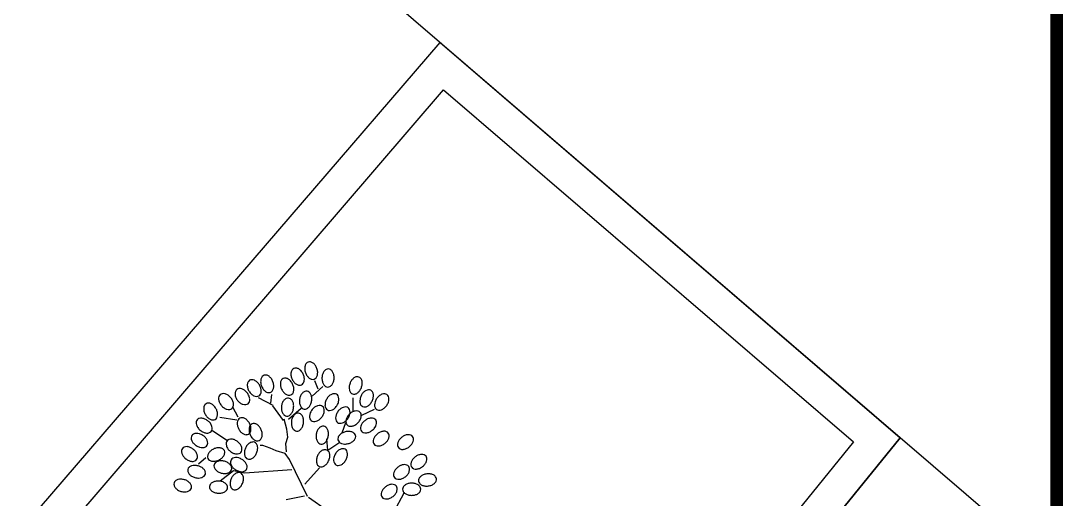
# Model space of a CAD drawing. Header units: millimetres. Extents: x 83956 to 461956, y 36707 to 125807.
# Drawn here: x 132171 to 138354, y 63424 to 66262 of the extents above; entities that cross this region are included whole.
import ezdxf

# ---------------------------------------------------------------- set-up
doc = ezdxf.new("R2010")
doc.units = ezdxf.units.MM
doc.header["$LTSCALE"] = 100
doc.header["$MEASUREMENT"] = 0
doc.linetypes.add('ACAD_ISO05W100', pattern=[33, 24, -3, 0, -3, 0, -3])
doc.layers.get('0').update_dxf_attribs({"linetype": 'CONTINUOUS'})
doc.layers.add('ARCH', color=9, linetype='CONTINUOUS')
doc.layers.add('FORM', color=8, linetype='CONTINUOUS')

# ---------------------------------------------------------------- blocks, each defined once
blk = doc.blocks.new('PMC-FORMV')
at = {"layer": 'FORM', "const_width": 50.1}
blk.add_lwpolyline([(36239.9, 975), (36239.9, 28725)], dxfattribs=at)

msp = doc.modelspace()

# ---------------------------------------------------------------- linework, layer by layer
msp.add_lwpolyline([(86271.6, 79794.6), (138316, 79794.6), (138316, 38169.6), (86271.6, 38169.6)], close=True)
at = {"layer": 'ARCH', "linetype": 'ACAD_ISO05W100', "ltscale": 180}
for p, q in [((137387.7, 63788.4), (128590.9, 71347.3)), ((130326.3, 55103.8), (137387.7, 63788.4))]:
    msp.add_line(p, q, dxfattribs=at)
at = {"layer": 'ARCH', "ltscale": 2}
for p, q in [((128875.3, 59405.3), (134657.5, 66134.4)), ((134657.5, 66134.4), (137387.7, 63788.4)), ((129075.3, 59331.2), (134678.8, 65852.4)), ((134678.8, 65852.4), (137109.7, 63763.6)), ((137109.7, 63763.6), (130126.2, 55174.6)), ((137387.7, 63788.4), (130326.3, 55103.8))]:
    msp.add_line(p, q, dxfattribs=at)
at = {"layer": 'ARCH'}
for p, q in [((133934.2, 64077.2), (133914.5, 64125.5)), ((133898.3, 64035.2), (133961.6, 64093.3)), ((133667.7, 63980.3), (133579.6, 64025.7)), ((133653.9, 63993.9), (133659.6, 64045)), ((134142.2, 63943), (134141.3, 64024.7)), ((133459.7, 63910.6), (133428.2, 63969.9)), ((133728.7, 63891.6), (133665.2, 63978.4)), ((133759.2, 63898.1), (133832.7, 63963.8)), ((134193.2, 63921.6), (134268.9, 63957.4)), ((133452.6, 63893.6), (133350.8, 63909.3)), ((133747.7, 63838.9), (133731.9, 63897.8)), ((134077.4, 63817.2), (134098.4, 63879.5)), ((133392.9, 63771.4), (133306.9, 63830)), ((133754, 63792.5), (133747.7, 63838.9)), ((133743.5, 63753.3), (133754, 63792.5)), ((133747.4, 63705.3), (133743.5, 63753.3)), ((133991.2, 63715), (133985.7, 63781.4)), ((133991.2, 63715), (134062.2, 63762.8)), ((138316, 62990.7), (137387.7, 63788.4)), ((133606.1, 63743), (133590.2, 63743.2)), ((133648.8, 63727.3), (133606.1, 63743)), ((133684.7, 63710.3), (133648.8, 63727.3)), ((133739.1, 63695.1), (133684.7, 63710.3)), ((133765.3, 63659.3), (133739.1, 63695.1)), ((133268.3, 63668.5), (133224.1, 63632.3)), ((133871.5, 63439.1), (133765.3, 63659.3)), ((133433.1, 63593), (133353.3, 63530.7)), ((133498.8, 63578.4), (133433.1, 63593)), ((133778.3, 63598.5), (133498.8, 63578.4)), ((133855.9, 63513.9), (133943.1, 63609.1)), ((133853.8, 63441.7), (133743.9, 63420.3)), ((134382.6, 63346.2), (134443.6, 63461.2)), ((133877.8, 63435.7), (133990.1, 63357.2))]:
    msp.add_line(p, q, dxfattribs=at)
for centre, major_axis, start_param, end_param in [((133813.9, 64168.5), (-24.3, 33.2), 0.361536, 0.788296), ((133800.1, 64177.5), (-14.6, 19.9), -0.191748, 0.361551), ((133800.1, 64177.5), (-14.6, 19.9), -0.74533, -0.192031), ((133798.3, 64161.2), (-24.3, 33.2), -1.171767, -0.745007), ((133789.8, 64147.1), (-34, 46.4), -1.491695, -1.171908), ((133772.8, 64132.5), (-47.2, 64.5), 4.52057, 4.79152), ((133918.5, 64198.2), (-37.7, 51.5), 0.676717, 0.996504), ((133914.5, 64198), (-35.3, 48.3), 0.996819, 1.327132), ((133896.5, 64204.1), (-24.3, 33.2), 0.24997, 0.676729), ((133883.8, 64214.5), (-14.6, 19.9), -0.303257, 0.250042), ((133883.8, 64214.5), (-14.6, 19.9), -0.856771, -0.303472), ((133880.2, 64198.6), (-24.3, 33.2), -1.283545, -0.856785), ((133870.2, 64185.5), (-34, 46.4), 4.679974, 4.999761), ((133851.7, 64172.8), (-47.2, 64.5), 4.409209, 4.680159), ((133851.7, 64172.8), (-47.2, 64.5), 4.137887, 4.408837), ((134020.7, 64144.4), (-37.7, 51.5), 0.314922, 0.634709), ((134002.2, 64157.7), (-24.3, 33.2), -0.111973, 0.314787), ((133994.1, 64171.9), (-14.6, 19.9), -0.665449, -0.11215), ((133994.1, 64171.9), (-14.6, 19.9), -1.218574, -0.665275), ((133985, 64158.3), (-24.3, 33.2), 4.637799, 5.064558), ((133971, 64149.6), (-34, 46.4), 4.318309, 4.638096), ((133555, 64100.8), (-24.3, 33.2), 0.467168, 0.893928), ((133540.4, 64108.2), (-14.6, 19.9), -0.08613, 0.467169), ((133540.4, 64108.2), (-14.6, 19.9), -0.639261, -0.085962), ((133540.3, 64091.8), (-24.3, 33.2), -1.066052, -0.639292), ((133533.4, 64076.9), (-34, 46.4), -1.386007, -1.06622), ((133518, 64060.6), (-47.2, 64.5), 4.626322, 4.897272), ((133657, 64120.1), (-37.7, 51.5), 0.699357, 1.019144), ((133634.9, 64125.5), (-24.3, 33.2), 0.272518, 0.699278), ((133622.1, 64135.6), (-14.6, 19.9), -0.280767, 0.272532), ((133622.1, 64135.6), (-14.6, 19.9), -0.834122, -0.280823), ((133618.8, 64119.6), (-24.3, 33.2), -1.260429, -0.83367), ((133609.1, 64106.3), (-34, 46.4), 4.702532, 5.022319), ((133590.9, 64093.2), (-47.2, 64.5), 4.431669, 4.702619), ((133590.9, 64093.2), (-47.2, 64.5), 4.160798, 4.431749), ((133751.7, 64109.1), (-24.3, 33.2), 0.361727, 0.788486), ((133737.9, 64118), (-14.6, 19.9), -0.191803, 0.361496), ((133737.9, 64118), (-14.6, 19.9), -0.74497, -0.191671), ((133736.1, 64101.7), (-24.3, 33.2), -1.171791, -0.745031), ((133727.6, 64087.6), (-34, 46.4), -1.491665, -1.171878), ((133710.6, 64073), (-47.2, 64.5), 4.52056, 4.791511), ((133836.4, 64165.1), (-37.7, 51.5), 0.788542, 1.108329), ((133832.4, 64164.4), (-35.4, 48.3), 1.107936, 1.438249), ((133852.2, 64169.8), (-47.2, 64.5), 1.378931, 1.649881), ((133835.2, 64155.2), (-34, 46.4), 1.649948, 1.969735), ((133772.8, 64132.5), (-47.2, 64.6), 4.249943, 4.520893), ((133811.2, 64133.8), (-24.3, 33.2), 3.502992, 3.929752), ((133794.9, 64136.2), (-34, 46.4), 3.929934, 4.249721), ((133934.8, 64201.1), (-47.2, 64.5), 1.267515, 1.538465), ((133916.2, 64188.5), (-34, 46.4), 1.53836, 1.858147), ((133906.3, 64175.4), (-24.3, 33.2), 1.858442, 2.285202), ((133902.6, 64159.4), (-14.6, 19.9), 2.28495, 2.838249), ((133902.6, 64159.4), (-14.6, 19.9), 2.838303, 3.391602), ((133890, 64169.9), (-24.3, 33.2), 3.391595, 3.818355), ((133874.1, 64174.1), (-34, 46.4), 3.818365, 4.138152), ((134016.9, 64145.6), (-35.3, 48.3), 0.63468, 0.964993), ((134036.9, 64141.3), (-47.2, 64.5), 0.905544, 1.176494), ((134015.1, 64136.1), (-34, 46.4), 1.176478, 1.496265), ((133970.6, 64137.6), (-34, 46.5), 3.456694, 3.776481), ((133949.2, 64144.3), (-47.2, 64.5), 3.776291, 4.047242), ((133949.2, 64144.3), (-47.2, 64.5), 4.047321, 4.318272), ((134180.4, 64093.4), (-35.4, 48.3), 0.299321, 0.629634), ((134183.6, 64091.1), (-37.7, 51.5), -0.020357, 0.29943), ((134170.5, 64109.7), (-24.3, 33.2), -0.447077, -0.020317), ((134167.5, 64125.8), (-14.6, 19.9), -1.000399, -0.4471), ((134167.5, 64125.8), (-14.6, 19.9), -1.553793, -1.000494), ((134154.5, 64115.9), (-24.3, 33.2), 4.302727, 4.729486), ((134138.4, 64112.3), (-34, 46.4), 3.982642, 4.302429), ((133482.4, 64049.7), (-24.3, 33.2), 0.586975, 1.013735), ((133467.1, 64055.3), (-14.6, 19.9), 0.033284, 0.586583), ((133467.1, 64055.3), (-14.6, 19.9), -0.519852, 0.033447), ((133468.9, 64039), (-24.3, 33.2), -0.946667, -0.519908), ((133463.8, 64023.4), (-34, 46.4), -1.266385, -0.946597), ((133450.5, 64005.4), (-47.2, 64.5), -1.537593, -1.266643), ((133577.7, 64099.8), (-37.7, 51.5), 0.894455, 1.214242), ((133573.9, 64098.7), (-35.4, 48.3), 1.213801, 1.544114), ((133593, 64106.1), (-47.2, 64.5), 1.484743, 1.755693), ((133518, 64060.6), (-47.2, 64.5), 4.355374, 4.626324), ((133556, 64065.9), (-24.3, 33.2), 3.608895, 4.035655), ((133653.1, 64119.8), (-35.4, 48.3), 1.018902, 1.349215), ((133539.6, 64066.7), (-34, 46.4), 4.035617, 4.355404), ((133673.3, 64123.4), (-47.2, 64.5), 1.290021, 1.560972), ((133655, 64110.3), (-34, 46.4), 1.561002, 1.880789), ((133645.4, 64097), (-24.3, 33.2), 1.880816, 2.307576), ((133642.1, 64081), (-14.6, 19.9), 2.307662, 2.860961), ((133642.1, 64081), (-14.6, 19.9), 2.860827, 3.414126), ((133629.2, 64091.1), (-24.3, 33.2), 3.414219, 3.840978), ((133613.2, 64095), (-34, 46.4), 3.840687, 4.160474), ((133774.2, 64105.6), (-37.7, 51.5), 0.788257, 1.108044), ((133770.2, 64105), (-35.4, 48.3), 1.10795, 1.438263), ((133790, 64110.3), (-47.2, 64.5), 1.378985, 1.649935), ((133773, 64095.7), (-34, 46.4), 1.649889, 1.969676), ((133710.6, 64073), (-47.2, 64.5), 4.24948, 4.52043), ((133749, 64074.3), (-24.3, 33.2), 3.502925, 3.929685), ((133732.7, 64076.8), (-34, 46.4), 3.929942, 4.249729), ((133826.8, 64141.1), (-24.3, 33.2), 1.969818, 2.396577), ((133824.9, 64124.8), (-14.6, 19.9), 2.396389, 2.949688), ((133824.9, 64124.8), (-14.6, 19.9), 2.94975, 3.503049), ((133870.9, 64025.2), (-24.3, 33.2), -0.237137, 0.189623), ((133864.6, 64040.4), (-14.6, 19.9), -0.790289, -0.23699), ((133864.6, 64040.4), (-14.6, 19.9), -1.343861, -0.790562), ((133853.9, 64028), (-24.3, 33.2), 4.51269, 4.93945), ((134001.2, 64127.4), (-24.3, 33.2), 1.496247, 1.923007), ((133992.1, 64113.7), (-14.6, 19.9), 1.923063, 2.476362), ((133992.1, 64113.7), (-14.6, 19.9), 2.476363, 3.029662), ((133984, 64128), (-24.3, 33.2), 3.029651, 3.456411), ((134175.6, 64085), (-34, 46.4), 0.841504, 1.161291), ((134197.9, 64082.8), (-47.2, 64.5), 0.570134, 0.841084), ((134159.6, 64081.4), (-24.3, 33.2), 1.16099, 1.58775), ((134146.5, 64071.5), (-14.6, 19.9), 1.587909, 2.141208), ((134134.1, 64101.1), (-34, 46.4), 3.121154, 3.440941), ((134116.1, 64114.5), (-47.2, 64.5), 3.44107, 3.712021), ((134116.1, 64114.5), (-47.2, 64.5), 3.712024, 3.982974), ((134247.8, 64011.6), (-37.7, 51.5), -0.112974, 0.206813), ((134236.5, 64031.4), (-24.3, 33.2), -0.539523, -0.112763), ((134235, 64047.7), (-14.6, 19.9), -1.0932, -0.539901), ((134235, 64047.7), (-14.6, 19.9), 4.63695, 5.190249), ((134221.1, 64039), (-24.3, 33.2), 4.210145, 4.636905), ((133281.9, 63969.1), (-14.6, 19.9), -0.658995, -0.105696), ((133281.4, 63952.7), (-24.3, 33.2), -1.085945, -0.659185), ((133384.9, 64020.2), (-24.3, 33.2), 0.616695, 1.043454), ((133401.3, 64021.9), (-34, 46.4), 1.043036, 1.362824), ((133369.3, 64025.4), (-14.6, 19.9), 0.063477, 0.616776), ((133421.7, 64031.1), (-47.2, 64.5), 1.363186, 1.634136), ((133369.3, 64025.4), (-14.6, 19.9), -0.489861, 0.063438), ((133371.7, 64009.1), (-24.3, 33.2), -0.916437, -0.489677), ((133367, 63993.3), (-34, 46.4), -1.236402, -0.916614), ((133354.3, 63974.9), (-47.2, 64.5), -1.507395, -1.236444), ((133372.1, 63985.1), (-35.4, 48.3), 4.504809, 4.835122), ((133368.5, 63983.5), (-37.7, 51.5), 4.184788, 4.504575), ((133505.1, 64051.4), (-37.7, 51.5), 1.013487, 1.333275), ((133501.5, 64049.8), (-35.4, 48.3), 1.333224, 1.663537), ((133519.5, 64059.5), (-47.2, 64.5), 1.604203, 1.875154), ((133506.2, 64041.5), (-34, 46.5), 1.87544, 2.195227), ((133450.5, 64005.4), (-47.2, 64.5), 4.474884, 4.745834), ((133503, 64009.5), (-14.6, 19.9), 3.175037, 3.728336), ((133471.2, 64014), (-34, 46.4), 4.155081, 4.474868), ((133487.6, 64015.2), (-24.3, 33.2), 3.72798, 4.15474), ((133577.7, 64089.8), (-34, 46.4), 1.755686, 2.075473), ((133570.7, 64074.9), (-24.3, 33.2), 2.075368, 2.502128), ((133570.6, 64058.5), (-14.6, 19.9), 2.502188, 3.055487), ((133570.6, 64058.5), (-14.6, 19.9), 3.055638, 3.608937), ((133776.7, 63971.3), (-35.3, 48.3), 0.557026, 0.887338), ((133780.4, 63969.9), (-37.7, 51.5), 0.236836, 0.556623), ((133763, 63984.5), (-24.3, 33.2), -0.189724, 0.237036), ((133764.6, 64081.6), (-24.3, 33.2), 1.969474, 2.396233), ((133756, 63999.4), (-14.6, 19.9), -0.742953, -0.189654), ((133756, 63999.4), (-14.6, 19.9), -1.296557, -0.743258), ((133762.7, 64065.3), (-14.6, 19.9), 2.396373, 2.949672), ((133745.9, 63986.5), (-24.3, 33.2), 4.560046, 4.986806), ((133762.7, 64065.3), (-14.6, 19.9), 2.949805, 3.503104), ((133731.3, 63978.9), (-34, 46.4), 4.240365, 4.560152), ((133903.4, 64004.7), (-47.2, 64.5), 0.780144, 1.051094), ((133881.1, 64002.2), (-34, 46.4), 1.051263, 1.37105), ((133884, 64011.4), (-35.4, 48.3), 0.509109, 0.839421), ((133887.6, 64009.7), (-37.7, 51.5), 0.189687, 0.509474), ((133816.7, 64018.6), (-47.2, 64.5), 3.650787, 3.921738), ((133839, 64021.1), (-34, 46.4), 4.192999, 4.512786), ((133816.7, 64018.6), (-47.2, 64.5), 3.922202, 4.193152), ((134032.4, 63983.6), (-34, 46.4), 0.681907, 1.001694), ((134054.1, 63977.9), (-47.2, 64.5), 0.411047, 0.681998), ((134038.4, 63991.1), (-35.4, 48.3), 0.140231, 0.470544), ((134041.2, 63988.3), (-37.7, 51.5), -0.179566, 0.140221), ((134031.3, 64008.8), (-24.3, 33.2), -0.606465, -0.179705), ((134030.8, 64025.1), (-14.6, 19.9), -1.159732, -0.606433), ((134030.8, 64025.1), (-14.6, 19.9), 4.570205, 5.123504), ((133978.3, 64022.1), (-47.2, 64.5), 3.552892, 3.823843), ((134016.4, 64017.4), (-24.3, 33.2), 4.143524, 4.570284), ((134000, 64016.4), (-34, 46.4), 3.823701, 4.143488), ((134146.5, 64071.5), (-14.6, 19.9), 2.141183, 2.694482), ((134143.5, 64087.6), (-24.3, 33.2), 2.694308, 3.121068), ((134239.3, 64006.3), (-34, 46.4), 0.748601, 1.068388), ((134223, 64004.2), (-24.3, 33.2), 1.068715, 1.495475), ((134261.3, 64002.1), (-47.2, 64.5), 0.477591, 0.748541), ((134244.8, 64014.3), (-35.3, 48.3), 0.207018, 0.537331), ((134182.7, 64041.2), (-47.2, 64.5), 3.34847, 3.61942), ((134182.7, 64041.2), (-47.2, 64.5), 3.619227, 3.890178), ((134204.8, 64036.9), (-34, 46.4), 3.890604, 4.210391), ((134326.2, 63982.7), (-34, 46.4), 0.593263, 0.91305), ((134347.3, 63975.1), (-47.2, 64.5), 0.322636, 0.593587), ((134332.9, 63989.6), (-35.4, 48.3), 0.051587, 0.381899), ((134335.4, 63986.6), (-37.7, 51.5), -0.268041, 0.051746), ((134327.3, 64007.8), (-24.3, 33.2), -0.694759, -0.267999), ((134328.3, 64024.2), (-14.6, 19.9), -1.248167, -0.694868), ((134275.7, 64025.8), (-47.2, 64.5), 3.464232, 3.735182), ((134328.3, 64024.2), (-14.6, 19.9), 4.481676, 5.034975), ((134296.8, 64018.2), (-34, 46.5), 3.735524, 4.055311), ((134313.2, 64017.8), (-24.3, 33.2), 4.055129, 4.481889), ((133312.7, 63960.3), (-34, 46.4), 0.874532, 1.194319), ((133296.3, 63961.4), (-24.3, 33.2), 0.447623, 0.874382), ((133334.4, 63965.9), (-47.2, 64.5), 1.194063, 1.465014), ((133281.9, 63969.1), (-14.6, 19.9), -0.105835, 0.447464), ((133274.2, 63937.9), (-34, 46.4), -1.40572, -1.085933), ((133258.5, 63921.9), (-47.2, 64.5), 4.606712, 4.877662), ((133277.8, 63929), (-35.3, 48.3), 4.335827, 4.66614), ((133273.9, 63928), (-37.7, 51.5), 4.015828, 4.335615), ((133421.7, 64031.1), (-47.2, 64.5), 1.634372, 1.905323), ((133408.9, 64012.7), (-34, 46.4), 1.905138, 2.224925), ((133404.3, 63996.9), (-24.3, 33.2), 2.225227, 2.651987), ((133406.6, 63980.6), (-14.6, 19.9), 2.651737, 3.205036), ((133406.6, 63980.6), (-14.6, 19.9), 3.204756, 3.758055), ((133391.1, 63985.8), (-24.3, 33.2), 3.758362, 4.185122), ((133501.1, 64025.8), (-24.3, 33.2), 2.194669, 2.621429), ((133503, 64009.5), (-14.6, 19.9), 2.621606, 3.174905), ((133796.4, 63965.6), (-47.2, 64.5), 0.82784, 1.098791), ((133774.2, 63962), (-34, 46.4), 1.098647, 1.418434), ((133759.7, 63954.4), (-24.3, 33.2), 1.418496, 1.845256), ((133730, 63967), (-34, 46.5), 3.378869, 3.698656), ((133709.2, 63975.3), (-47.2, 64.5), 3.698464, 3.969414), ((133709.2, 63975.3), (-47.2, 64.5), 3.969381, 4.240331), ((133821.9, 63895.4), (-24.3, 33.2), -0.180305, 0.246455), ((133814.7, 63910.1), (-14.6, 19.9), -0.733609, -0.18031), ((133814.7, 63910.1), (-14.6, 19.9), -1.287075, -0.733776), ((133866.2, 63995.3), (-24.3, 33.2), 1.371056, 1.797816), ((133855.4, 63982.9), (-14.6, 19.9), 1.797934, 2.351233), ((133855.4, 63982.9), (-14.6, 19.9), 2.351302, 2.904601), ((133849.1, 63998), (-24.3, 33.2), 2.904398, 3.331157), ((133837.1, 64009.2), (-34, 46.4), 3.331191, 3.650978), ((133940.9, 63914.1), (-34, 46.4), 0.538153, 0.857941), ((133961.5, 63905.3), (-47.2, 64.5), 0.267148, 0.538098), ((133947.9, 63920.7), (-35.4, 48.3), -0.004001, 0.326312), ((133950.3, 63917.5), (-37.7, 51.5), -0.323497, -0.00371), ((133943.4, 63939.2), (-24.3, 33.2), -0.750159, -0.3234), ((133945.3, 63955.4), (-14.6, 19.9), -1.303731, -0.750432), ((133945.3, 63955.4), (-14.6, 19.9), 4.426274, 4.979573), ((133913.5, 63951.2), (-34, 46.4), 3.679915, 3.999702), ((133929.9, 63949.9), (-24.3, 33.2), 3.999452, 4.426212), ((134016, 63982.6), (-24.3, 33.2), 1.001889, 1.428648), ((134001.5, 63974.9), (-14.6, 19.9), 1.42861, 1.981909), ((134001.5, 63974.9), (-14.6, 19.9), 1.982106, 2.535405), ((134001.1, 63991.2), (-24.3, 33.2), 2.53547, 2.96223), ((133993.9, 64006), (-34, 46.4), 2.962007, 3.281794), ((133978.3, 64022.1), (-47.2, 64.5), 3.28175, 3.5527), ((134116.4, 63897.1), (-47.2, 64.5), 0.322639, 0.593589), ((134102, 63911.6), (-35.4, 48.3), 0.051769, 0.382082), ((134104.5, 63908.6), (-37.7, 51.5), -0.26801, 0.051777), ((134096.4, 63929.8), (-24.3, 33.2), -0.694842, -0.268083), ((134097.4, 63946.2), (-14.6, 19.9), -1.248167, -0.694868), ((134097.4, 63946.2), (-14.6, 19.9), 4.481724, 5.035023), ((134163.7, 63887.8), (-35.4, 48.3), -0.119104, 0.211209), ((134065.9, 63940.2), (-34, 46.5), 3.735524, 4.055311), ((134082.3, 63939.8), (-24.3, 33.2), 4.054999, 4.481759), ((134165.7, 63884.3), (-37.7, 51.5), -0.438623, -0.118835), ((134161.3, 63906.7), (-24.3, 33.2), -0.865806, -0.439046), ((134165.1, 63922.6), (-14.6, 19.9), -1.419092, -0.865793), ((134165.1, 63922.6), (-14.6, 19.9), 4.310955, 4.864254), ((134209.1, 63995.6), (-14.6, 19.9), 1.495327, 2.048626), ((134209.1, 63995.6), (-14.6, 19.9), 2.04879, 2.602089), ((134207.6, 64011.9), (-24.3, 33.2), 2.601947, 3.028707), ((134199.4, 64026.2), (-34, 46.4), 3.028679, 3.348466), ((134309.7, 63983.1), (-24.3, 33.2), 0.913269, 1.340028), ((134294.6, 63976.7), (-14.6, 19.9), 1.340203, 1.893502), ((134294.6, 63976.7), (-14.6, 19.9), 1.893194, 2.446493), ((134295.7, 63993.1), (-24.3, 33.2), 2.446649, 2.873409), ((134289.8, 64008.4), (-34, 46.4), 2.873514, 3.193301), ((134275.7, 64025.8), (-47.2, 64.5), 3.193344, 3.464294), ((133251.8, 63876.6), (-24.3, 33.2), 0.806694, 1.233454), ((133235.6, 63878.8), (-14.6, 19.9), 0.253741, 0.80704), ((133235.6, 63878.8), (-14.6, 19.9), -0.299542, 0.253757), ((133240.9, 63863.3), (-24.3, 33.2), -0.726486, -0.299726), ((133239.4, 63846.9), (-34, 46.4), -1.046018, -0.72623), ((133230.3, 63826.4), (-47.2, 64.5), -1.316883, -1.045932), ((133334.4, 63965.9), (-47.2, 64.5), 1.465117, 1.736067), ((133318.8, 63949.9), (-34, 46.4), 1.736101, 2.055888), ((133245.9, 63839.8), (-35.3, 48.3), 4.695244, 5.025557), ((133311.5, 63935.1), (-24.3, 33.2), 2.056, 2.482759), ((133242.6, 63837.5), (-37.7, 51.5), 4.37536, 4.695147), ((133311.1, 63918.7), (-14.6, 19.9), 2.482764, 3.036063), ((133311.1, 63918.7), (-14.6, 19.9), 3.035896, 3.589195), ((133296.6, 63926.5), (-24.3, 33.2), 3.589097, 4.015857), ((133518.2, 63872.3), (-37.7, 51.5), 0.84707, 1.166857), ((133495.5, 63874.4), (-24.3, 33.2), 0.419933, 0.846693), ((133481.3, 63882.5), (-14.6, 19.9), -0.133085, 0.420214), ((133481.3, 63882.5), (-14.6, 19.9), -0.686337, -0.133038), ((133480.4, 63866.1), (-24.3, 33.2), -1.112796, -0.686037), ((133472.8, 63851.6), (-34, 46.4), -1.432914, -1.113127), ((133456.7, 63836), (-47.2, 64.5), 4.579329, 4.850279), ((133456.7, 63836), (-47.2, 64.5), 4.308343, 4.579293), ((133552.3, 63848.2), (-14.6, 19.9), -0.23958, 0.313719), ((133552.3, 63848.2), (-14.6, 19.9), -0.793042, -0.239743), ((133549.7, 63832), (-24.3, 33.2), -1.219566, -0.792806), ((133749.5, 63941.5), (-14.6, 19.9), 1.845063, 2.398362), ((133749.5, 63941.5), (-14.6, 19.9), 2.398514, 2.951813), ((133742.5, 63956.3), (-24.3, 33.2), 2.951847, 3.378607), ((133855.4, 63876.7), (-47.2, 64.5), 0.83691, 1.10786), ((133835.7, 63882.3), (-35.4, 48.3), 0.566197, 0.89651), ((133839.4, 63880.9), (-37.7, 51.5), 0.24653, 0.566317), ((133804.7, 63897.2), (-24.3, 33.2), 4.569471, 4.996231), ((133790.2, 63889.4), (-34, 46.4), 4.249707, 4.569494), ((133768.1, 63885.7), (-47.2, 64.5), 3.707882, 3.978832), ((133768.1, 63885.7), (-47.2, 64.5), 3.97876, 4.24971), ((133924.5, 63915.4), (-24.3, 33.2), 0.858072, 1.284832), ((133909.1, 63909.9), (-14.6, 19.9), 1.284636, 1.837935), ((133909.1, 63909.9), (-14.6, 19.9), 1.838037, 2.391336), ((133911, 63926.2), (-24.3, 33.2), 2.391163, 2.817923), ((133906, 63941.8), (-34, 46.4), 2.818054, 3.137841), ((133892.8, 63960), (-47.2, 64.5), 3.137752, 3.408703), ((133892.8, 63960), (-47.2, 64.5), 3.408806, 3.679757), ((134078.9, 63905.1), (-24.3, 33.2), 0.913143, 1.339902), ((134095.3, 63904.7), (-34, 46.4), 0.59357, 0.913358), ((134063.8, 63898.7), (-14.6, 19.9), 1.340237, 1.893536), ((134063.8, 63898.7), (-14.6, 19.9), 1.893276, 2.446575), ((134064.8, 63915), (-24.3, 33.2), 2.446745, 2.873505), ((134059, 63930.4), (-34, 46.4), 2.873605, 3.193392), ((134044.8, 63947.8), (-47.2, 64.5), 3.193203, 3.464154), ((134139.9, 63885.3), (-24.3, 33.2), 0.742619, 1.169379), ((134156, 63882.1), (-34, 46.4), 0.422685, 0.742472), ((134123.9, 63881.5), (-14.6, 19.9), 1.169362, 1.722661), ((134175.5, 63871), (-47.2, 64.5), 0.151808, 0.422758), ((134044.8, 63947.8), (-47.2, 64.5), 3.464232, 3.735182), ((134113.6, 63933.2), (-47.2, 64.5), 3.022514, 3.293464), ((134113.6, 63933.2), (-47.2, 64.5), 3.293432, 3.564383), ((134133, 63922.1), (-34, 46.4), 3.564434, 3.884221), ((134242.4, 63840.1), (-34, 46.4), 0.304385, 0.624172), ((134149.2, 63918.9), (-24.3, 33.2), 3.883984, 4.310744), ((134260.4, 63826.8), (-47.2, 64.5), 0.03343, 0.30438), ((134250.8, 63844.9), (-35.4, 48.3), -0.237519, 0.092793), ((134252.3, 63841.2), (-37.7, 51.5), -0.557391, -0.237604), ((134250.6, 63863.9), (-24.3, 33.2), -0.984056, -0.557296), ((134256.3, 63879.3), (-14.6, 19.9), -1.537631, -0.984332), ((134256.3, 63879.3), (-14.6, 19.9), 4.192596, 4.745895), ((134240, 63877.4), (-24.3, 33.2), 3.765493, 4.192253), ((133205.9, 63787.8), (-14.6, 19.9), -0.180014, 0.373285), ((133213, 63773.1), (-24.3, 33.2), -0.606529, -0.179769), ((133213.4, 63756.6), (-34, 46.5), -0.926041, -0.606254), ((133267.6, 63881.4), (-34, 46.4), 1.233753, 1.55354), ((133285.9, 63894.3), (-47.2, 64.5), 1.553586, 1.824536), ((133206.9, 63735.2), (-47.2, 64.5), -1.197813, -0.926863), ((133285.9, 63894.3), (-47.2, 64.5), 1.824524, 2.095475), ((133276.9, 63873.8), (-34, 46.4), 2.095704, 2.415491), ((133275.3, 63857.4), (-24.3, 33.2), 2.415235, 2.841995), ((133280.6, 63841.9), (-14.6, 19.9), 2.842039, 3.395338), ((133280.6, 63841.9), (-14.6, 19.9), 3.395126, 3.948425), ((133264.4, 63844.1), (-24.3, 33.2), 3.94872, 4.37548), ((133514.3, 63871.4), (-35.4, 48.3), 1.166768, 1.497081), ((133533.7, 63877.9), (-47.2, 64.5), 1.437715, 1.708666), ((133517.6, 63862.3), (-34, 46.4), 1.708685, 2.028472), ((133510, 63847.7), (-24.3, 33.2), 2.02852, 2.455279), ((133509.1, 63831.4), (-14.6, 19.9), 2.455088, 3.008387), ((133509.1, 63831.4), (-14.6, 19.9), 3.008498, 3.561797), ((133587.9, 63834.1), (-37.7, 51.5), 0.74023, 1.060018), ((133584, 63833.6), (-35.4, 48.3), 1.060271, 1.390583), ((133565.6, 63838.6), (-24.3, 33.2), 0.313513, 0.740273), ((133494.9, 63839.5), (-24.3, 33.2), 3.561981, 3.988741), ((133478.5, 63841), (-34, 46.4), 3.988345, 4.308132), ((133540.6, 63818.3), (-34, 46.4), -1.539297, -1.21951), ((133522.9, 63804.5), (-47.2, 64.5), 4.47276, 4.74371), ((133522.9, 63804.5), (-47.2, 64.5), 4.202062, 4.473013), ((133545.2, 63807.2), (-34, 46.4), 3.881879, 4.201667), ((133833.3, 63873), (-34, 46.4), 1.107899, 1.427686), ((133818.8, 63865.2), (-24.3, 33.2), 1.427957, 1.854717), ((133808.8, 63852.2), (-14.6, 19.9), 1.854547, 2.407846), ((133808.8, 63852.2), (-14.6, 19.9), 2.407983, 2.961282), ((133801.6, 63867), (-24.3, 33.2), 2.961259, 3.388018), ((133789, 63877.5), (-34, 46.4), 3.387793, 3.70758), ((134002.2, 63797.4), (-47.2, 64.5), 0.783322, 1.054273), ((133982.8, 63804), (-35.4, 48.3), 0.512189, 0.842502), ((133986.4, 63802.4), (-37.7, 51.5), 0.192493, 0.51228), ((133969.7, 63817.8), (-24.3, 33.2), -0.234277, 0.192482), ((133963.4, 63832.9), (-14.6, 19.9), -0.78749, -0.234191), ((133963.4, 63832.9), (-14.6, 19.9), -1.340948, -0.787649), ((133952.7, 63820.5), (-24.3, 33.2), 4.515553, 4.942312), ((133937.8, 63813.6), (-34, 46.4), 4.195523, 4.51531), ((133915.5, 63811), (-47.2, 64.5), 3.924518, 4.195468), ((134103.6, 63765.5), (-34, 46.4), -0.115604, 0.204183), ((134114.6, 63746), (-47.2, 64.5), -0.386518, -0.115568), ((134113.2, 63766.5), (-35.3, 48.3), -0.657338, -0.327025), ((134123.9, 63881.5), (-14.6, 19.9), 1.722675, 2.275974), ((134113.1, 63762.5), (-37.7, 51.5), -0.977105, -0.657318), ((134127.7, 63897.5), (-24.3, 33.2), 2.275664, 2.702424), ((134120.8, 63783.9), (-24.3, 33.2), -1.404115, -0.977356), ((134124.5, 63913.6), (-34, 46.4), 2.70255, 3.022337), ((134132.2, 63795.6), (-14.6, 19.9), 4.325844, 4.879143), ((134226.7, 63845.2), (-24.3, 33.2), 0.623984, 1.050744), ((134210.5, 63843.3), (-14.6, 19.9), 1.050724, 1.604023), ((134210.5, 63843.3), (-14.6, 19.9), 1.604241, 2.15754), ((134216.1, 63858.7), (-24.3, 33.2), 2.157296, 2.584056), ((134214.9, 63875.1), (-34, 46.4), 2.584394, 2.904181), ((134206.3, 63895.8), (-47.2, 64.5), 2.903938, 3.174889), ((134206.3, 63895.8), (-47.2, 64.5), 3.17501, 3.445961), ((134224.3, 63882.5), (-34, 46.5), 3.446236, 3.766023), ((134335.2, 63748.6), (-47.2, 64.5), 0.03343, 0.30438), ((134325.5, 63766.7), (-35.4, 48.3), -0.237519, 0.092793), ((134327.1, 63763.1), (-37.7, 51.5), -0.557383, -0.237596), ((134325.4, 63785.7), (-24.3, 33.2), -0.984056, -0.557296), ((134331, 63801.1), (-14.6, 19.9), -1.537333, -0.984034), ((134331, 63801.1), (-14.6, 19.9), 4.192345, 4.745644), ((133222.3, 63787.6), (-24.3, 33.2), 0.926729, 1.353489), ((133205.9, 63787.8), (-14.6, 19.9), 0.373114, 0.926413), ((133237.3, 63794.2), (-34, 46.4), 1.353341, 1.673128), ((133254, 63809.2), (-47.2, 64.5), 1.673183, 1.944134), ((133220.8, 63750.3), (-35.4, 48.3), -1.468483, -1.13817), ((133217.8, 63747.7), (-37.7, 51.5), 4.494937, 4.814724), ((133255, 63756.6), (-14.6, 19.9), 3.514682, 4.067981), ((133238.6, 63756.8), (-24.3, 33.2), 4.067923, 4.494683), ((133429.2, 63752.6), (-24.3, 33.2), 0.793472, 1.220231), ((133413, 63755), (-14.6, 19.9), 0.240296, 0.793595), ((133413, 63755), (-14.6, 19.9), -0.312947, 0.240352), ((133418.1, 63739.4), (-24.3, 33.2), -0.739572, -0.312812), ((133416.3, 63723.1), (-34, 46.4), -1.059829, -0.740042), ((133407, 63702.7), (-47.2, 64.5), -1.330255, -1.059304), ((133407, 63702.7), (-47.2, 64.5), 4.6818, 4.952751), ((133425.5, 63715.3), (-34, 46.4), 4.361897, 4.681684), ((133562.5, 63703.3), (-37.7, 51.5), -0.062668, 0.257119), ((133550.2, 63722.4), (-24.3, 33.2), -0.489291, -0.062531), ((133604, 63838), (-47.2, 64.5), 1.331193, 1.602143), ((133586.3, 63824.2), (-34, 46.4), 1.602295, 1.922082), ((133547.9, 63738.7), (-14.6, 19.9), -1.042504, -0.489205), ((133577.2, 63810.5), (-24.3, 33.2), 1.922027, 2.348786), ((133547.9, 63738.7), (-14.6, 19.9), 4.687273, 5.240572), ((133534.4, 63729.3), (-24.3, 33.2), 4.260406, 4.687166), ((133574.6, 63794.4), (-14.6, 19.9), 2.348499, 2.901798), ((133574.6, 63794.4), (-14.6, 19.9), 2.901961, 3.45526), ((133561.3, 63804), (-24.3, 33.2), 3.454983, 3.881743), ((133979.9, 63794.8), (-34, 46.4), 1.054191, 1.373978), ((133965, 63787.9), (-24.3, 33.2), 1.37396, 1.80072), ((133954.3, 63775.4), (-14.6, 19.9), 1.800868, 2.354167), ((133954.3, 63775.4), (-14.6, 19.9), 2.354077, 2.907376), ((133948, 63790.5), (-24.3, 33.2), 2.90732, 3.33408), ((133935.9, 63801.7), (-34, 46.4), 3.334137, 3.653924), ((133915.5, 63811), (-47.2, 64.5), 3.653553, 3.924503), ((134075.7, 63781.5), (-14.6, 19.9), 0.630685, 1.183984), ((134075.7, 63781.5), (-14.6, 19.9), 1.184261, 1.73756), ((134091.4, 63776.5), (-24.3, 33.2), 0.203987, 0.630747), ((134087.2, 63793.2), (-24.3, 33.2), 1.737485, 2.164244), ((134092.7, 63808.7), (-34, 46.4), 2.164226, 2.484013), ((134093.3, 63831.1), (-47.2, 64.5), 2.484168, 2.755119), ((134093.3, 63831.1), (-47.2, 64.5), 2.755221, 3.026172), ((134104.4, 63811.6), (-34, 46.4), 3.025989, 3.345776), ((134116.6, 63800.6), (-24.3, 33.2), 3.346107, 3.772867), ((134132.2, 63795.6), (-14.6, 19.9), 3.772592, 4.325891), ((134301.5, 63767), (-24.3, 33.2), 0.623973, 1.050733), ((134285.2, 63765.2), (-14.6, 19.9), 1.050724, 1.604023), ((134317.2, 63761.9), (-34, 46.4), 0.304374, 0.624161), ((134285.2, 63765.2), (-14.6, 19.9), 1.604241, 2.15754), ((134281.1, 63817.7), (-47.2, 64.5), 2.904096, 3.175046), ((134281.1, 63817.7), (-47.2, 64.5), 3.174896, 3.445846), ((134299.1, 63804.4), (-34, 46.4), 3.445785, 3.765573), ((134314.7, 63799.3), (-24.3, 33.2), 3.765577, 4.192337), ((134445.8, 63746.7), (-24.3, 33.2), 0.624244, 1.051003), ((134461.4, 63741.6), (-34, 46.4), 0.304212, 0.623999), ((134479.5, 63728.3), (-47.2, 64.5), 0.033399, 0.304349), ((134469.8, 63746.4), (-35.4, 48.3), -0.237633, 0.09268), ((134471.3, 63742.7), (-37.7, 51.5), -0.557294, -0.237507), ((134469.6, 63765.4), (-24.3, 33.2), -0.984056, -0.557296), ((134425.3, 63797.4), (-47.2, 64.5), 3.175005, 3.445956), ((134475.3, 63780.8), (-14.6, 19.9), -1.537648, -0.984349), ((134443.4, 63784.1), (-34, 46.4), 3.446067, 3.765854), ((134475.3, 63780.8), (-14.6, 19.9), 4.19265, 4.745949), ((134459, 63779), (-24.3, 33.2), 3.766089, 4.192849), ((133164.4, 63708.1), (-24.3, 33.2), 0.822173, 1.248933), ((133148.1, 63710), (-14.6, 19.9), 0.268895, 0.822194), ((133180.1, 63713.1), (-34, 46.4), 1.248979, 1.568766), ((133148.1, 63710), (-14.6, 19.9), -0.284392, 0.268907), ((133153.7, 63694.6), (-24.3, 33.2), -0.711064, -0.284305), ((133152.4, 63678.2), (-34, 46.4), -1.030818, -0.711031), ((133143.7, 63657.5), (-47.2, 64.5), -1.301992, -1.031042), ((133159, 63671.1), (-35.4, 48.3), 4.710251, 5.040564), ((133155.8, 63668.8), (-37.7, 51.5), 4.390618, 4.710405), ((133254, 63809.2), (-47.2, 64.5), 1.943961, 2.214912), ((133177.5, 63675.7), (-24.3, 33.2), 3.963905, 4.390665), ((133247.5, 63787.8), (-34, 46.4), 2.214998, 2.534785), ((133247.9, 63771.4), (-24.3, 33.2), 2.534942, 2.961701), ((133255, 63756.6), (-14.6, 19.9), 2.961577, 3.514876), ((133319.4, 63674.6), (-24.3, 33.2), 0.398769, 0.825528), ((133333.5, 63666.1), (-34, 46.4), 0.079235, 0.399022), ((133348.1, 63649.1), (-47.2, 64.5), -0.191709, 0.079242), ((133342.7, 63668.9), (-35.4, 48.3), -0.462807, -0.132494), ((133343.4, 63665), (-37.7, 51.5), -0.782702, -0.462915), ((133346.8, 63687.5), (-24.3, 33.2), -1.209176, -0.782416), ((133355.8, 63701.2), (-14.6, 19.9), 4.520677, 5.073976), ((133339.5, 63703.1), (-24.3, 33.2), 3.540613, 3.967373), ((133355.8, 63701.2), (-14.6, 19.9), 3.967397, 4.520696), ((133451.1, 63758.9), (-37.7, 51.5), 1.220282, 1.540069), ((133447.8, 63756.7), (-35.4, 48.3), 1.540257, 1.87057), ((133463.5, 63769.8), (-47.2, 64.5), 1.811078, 2.082028), ((133454.2, 63749.4), (-34, 46.4), 2.081882, 2.401669), ((133452.4, 63733.1), (-24.3, 33.2), 2.401693, 2.828453), ((133457.5, 63717.5), (-14.6, 19.9), 2.828646, 3.381945), ((133457.5, 63717.5), (-14.6, 19.9), 3.382079, 3.935379), ((133441.3, 63719.9), (-24.3, 33.2), 3.935114, 4.361874), ((133554.3, 63697.6), (-34, 46.4), 0.79922, 1.119007), ((133576.5, 63694.5), (-47.2, 64.5), 0.527793, 0.798743), ((133538.1, 63694.6), (-24.3, 33.2), 1.118885, 1.545645), ((133559.4, 63705.8), (-35.4, 48.3), 0.257151, 0.587464), ((133496.1, 63729.5), (-47.2, 64.5), 3.398972, 3.669923), ((133496.1, 63729.5), (-47.2, 64.5), 3.669973, 3.940924), ((133518.3, 63726.4), (-34, 46.4), 3.940503, 4.26029), ((133986.8, 63659.8), (-35.4, 48.3), 0.23316, 0.563473), ((133989.9, 63657.2), (-37.7, 51.5), -0.08648, 0.233307), ((133978.1, 63676.7), (-24.3, 33.2), -0.513369, -0.086609), ((133976.1, 63693), (-14.6, 19.9), -1.066741, -0.513442), ((133976.1, 63693), (-14.6, 19.9), 4.66328, 5.216579), ((133962.4, 63684), (-24.3, 33.2), 4.236526, 4.663286), ((133946.2, 63681.4), (-34, 46.4), 3.916643, 4.23643), ((134105, 63651.4), (-47.2, 64.5), 0.411417, 0.682368), ((134089.4, 63664.6), (-35.3, 48.3), 0.140274, 0.470587), ((134092.1, 63661.8), (-37.7, 51.5), -0.179573, 0.140214), ((134082.2, 63682.2), (-24.3, 33.2), -0.6064, -0.179641), ((134081.8, 63698.6), (-14.6, 19.9), -1.159567, -0.606268), ((134081.8, 63698.6), (-14.6, 19.9), 4.570257, 5.123556), ((134067.3, 63690.9), (-24.3, 33.2), 4.143532, 4.570292), ((134050.9, 63689.9), (-34, 46.4), 3.823701, 4.143488), ((134290.9, 63780.6), (-24.3, 33.2), 2.157296, 2.584056), ((134289.7, 63797), (-34, 46.4), 2.584394, 2.904181), ((134429.5, 63744.9), (-14.6, 19.9), 1.051003, 1.604302), ((134429.5, 63744.9), (-14.6, 19.9), 1.604116, 2.157415), ((134435.1, 63760.3), (-24.3, 33.2), 2.157762, 2.584521), ((134433.9, 63776.7), (-34, 46.4), 2.584145, 2.903932), ((134425.3, 63797.4), (-47.2, 64.5), 2.904022, 3.174972), ((134549.4, 63629.6), (-35.4, 48.3), -0.237577, 0.092736), ((134550.9, 63625.9), (-37.7, 51.5), -0.557374, -0.237587), ((134549.2, 63648.6), (-24.3, 33.2), -0.984307, -0.557547), ((134554.9, 63664), (-14.6, 19.9), -1.53727, -0.983971), ((133198.2, 63726.3), (-47.2, 64.5), 1.568833, 1.839784), ((133198.2, 63726.3), (-47.2, 64.5), 1.839398, 2.110348), ((133189.5, 63705.6), (-34, 46.4), 2.110801, 2.430588), ((133201.5, 63566.8), (-34, 46.4), -0.63054, -0.310753), ((133188.2, 63689.2), (-24.3, 33.2), 2.43057, 2.857329), ((133201.6, 63544.4), (-47.2, 64.5), -0.901232, -0.630281), ((133193.7, 63673.8), (-14.6, 19.9), 2.857201, 3.4105), ((133193.7, 63673.8), (-14.6, 19.9), 3.410635, 3.963934), ((133303.1, 63676.4), (-14.6, 19.9), 0.825807, 1.379106), ((133303.1, 63676.4), (-14.6, 19.9), 1.37909, 1.932389), ((133312, 63690.1), (-24.3, 33.2), 1.932417, 2.359176), ((133314.5, 63706.4), (-34, 46.4), 2.359056, 2.678843), ((133341.1, 63621.4), (-14.6, 19.9), 0.674366, 1.227665), ((133341.1, 63621.4), (-14.6, 19.9), 0.121202, 0.674501), ((133310.8, 63728.5), (-47.2, 64.5), 2.678721, 2.949671), ((133352.3, 63609.4), (-24.3, 33.2), -0.305361, 0.121399), ((133357.6, 63593.9), (-34, 46.4), -0.625603, -0.305816), ((133310.8, 63728.5), (-47.2, 64.5), 2.949929, 3.22088), ((133357.7, 63571.4), (-47.2, 64.5), -0.896178, -0.625227), ((133325.4, 63711.5), (-34, 46.4), 3.220823, 3.54061), ((133357.7, 63571.4), (-47.2, 64.5), -1.167113, -0.896162), ((133369.2, 63590.7), (-34, 46.4), -1.487011, -1.167223), ((133381.6, 63601.5), (-24.3, 33.2), 4.369676, 4.796436), ((133455.5, 63644.3), (-24.3, 33.2), 0.932316, 1.359076), ((133439.1, 63644.4), (-14.6, 19.9), 0.378632, 0.931931), ((133476.2, 63653.5), (-37.7, 51.5), 1.359004, 1.678791), ((133439.1, 63644.4), (-14.6, 19.9), -0.174441, 0.378858), ((133446.3, 63629.7), (-24.3, 33.2), -0.601076, -0.174316), ((133446.8, 63613.2), (-34, 46.4), -0.921218, -0.60143), ((133440.4, 63591.8), (-47.2, 64.5), -1.192042, -0.921091), ((133440.4, 63591.8), (-47.2, 64.5), -1.462726, -1.191775), ((133457, 63606.9), (-34, 46.4), 4.500526, 4.820313), ((133524.7, 63685.3), (-14.6, 19.9), 1.545686, 2.098985), ((133472, 63613.6), (-24.3, 33.2), 4.073878, 4.500638), ((133524.7, 63685.3), (-14.6, 19.9), 2.098787, 2.652086), ((133522.3, 63701.5), (-24.3, 33.2), 2.652206, 3.078966), ((133513.5, 63715.4), (-34, 46.4), 3.078968, 3.398755), ((133981.5, 63651.7), (-34, 46.4), 0.77505, 1.094837), ((133965.3, 63649.2), (-24.3, 33.2), 1.094934, 1.521693), ((134003.7, 63648.1), (-47.2, 64.5), 0.504302, 0.775253), ((133951.6, 63640.2), (-14.6, 19.9), 1.521687, 2.074986), ((133941.1, 63670.5), (-34, 46.4), 3.055069, 3.374856), ((133924.1, 63685.1), (-47.2, 64.5), 3.374816, 3.645767), ((133924.1, 63685.1), (-47.2, 64.5), 3.645896, 3.916847), ((134083.3, 63657.1), (-34, 46.4), 0.68203, 1.001817), ((134066.9, 63656), (-24.3, 33.2), 1.002035, 1.428795), ((134052.5, 63648.3), (-14.6, 19.9), 1.428647, 1.981946), ((134052.5, 63648.3), (-14.6, 19.9), 1.982086, 2.535385), ((134052.1, 63664.7), (-24.3, 33.2), 2.535183, 2.961943), ((134044.9, 63679.5), (-34, 46.4), 2.962059, 3.281846), ((134029.2, 63695.6), (-47.2, 64.5), 3.281861, 3.552812), ((134029.2, 63695.6), (-47.2, 64.5), 3.552633, 3.823584), ((134446.8, 63568.8), (-35.4, 48.3), -0.237589, 0.092724), ((134448.4, 63565.1), (-37.7, 51.5), -0.557212, -0.237425), ((134446.7, 63587.8), (-24.3, 33.2), -0.984056, -0.557296), ((134452.3, 63603.2), (-14.6, 19.9), -1.537458, -0.984159), ((134525.3, 63629.9), (-24.3, 33.2), 0.624013, 1.050772), ((134509.1, 63628.1), (-14.6, 19.9), 1.050841, 1.60414), ((134541, 63624.8), (-34, 46.4), 0.304216, 0.624004), ((134559, 63611.5), (-47.2, 64.5), 0.033392, 0.304342), ((134504.9, 63680.6), (-47.2, 64.5), 3.175001, 3.445952), ((134522.9, 63667.3), (-34, 46.4), 3.446067, 3.765854), ((134554.9, 63664), (-14.6, 19.9), 4.192433, 4.745732), ((134538.6, 63662.2), (-24.3, 33.2), 3.765605, 4.192365), ((133185.2, 63594.4), (-14.6, 19.9), 0.669394, 1.222693), ((133185.2, 63594.4), (-14.6, 19.9), 0.115875, 0.669174), ((133201, 63599), (-24.3, 33.2), 1.222697, 1.649457), ((133196.4, 63582.4), (-24.3, 33.2), -0.310653, 0.116107), ((133213.4, 63609.7), (-34, 46.4), 1.649387, 1.969175), ((133210.4, 63562.9), (-35.4, 48.3), -1.172563, -0.84225), ((133208.3, 63559.5), (-37.7, 51.5), -1.492228, -1.172441), ((133230.2, 63590.9), (-24.3, 33.2), 2.830933, 3.257693), ((133225.6, 63574.3), (-24.3, 33.2), 4.364229, 4.790989), ((133241.3, 63578.9), (-14.6, 19.9), 3.257652, 3.810951), ((133241.3, 63578.9), (-14.6, 19.9), 3.810987, 4.364286), ((133356.8, 63626.1), (-24.3, 33.2), 1.228066, 1.654825), ((133374, 63641), (-37.7, 51.5), 1.654645, 1.974432), ((133372, 63637.6), (-35.3, 48.3), 1.974919, 2.305232), ((133380.7, 63656.1), (-47.2, 64.5), 2.245354, 2.516305), ((133380.8, 63633.7), (-34, 46.4), 2.516357, 2.836144), ((133386.1, 63618.1), (-24.3, 33.2), 2.836177, 3.262937), ((133397.3, 63606.2), (-14.6, 19.9), 3.262995, 3.816294), ((133474.9, 63524.4), (-35.4, 48.3), 0.250725, 0.581037), ((133397.3, 63606.2), (-14.6, 19.9), 3.81612, 4.369419), ((133478, 63521.8), (-37.7, 51.5), -0.069073, 0.250714), ((133473.3, 63650.9), (-35.3, 48.3), 1.67884, 2.009153), ((133465.8, 63541.1), (-24.3, 33.2), -0.495815, -0.069056), ((133487.1, 63666.1), (-47.2, 64.5), 1.949668, 2.220619), ((133463.6, 63557.3), (-14.6, 19.9), -1.049151, -0.495852), ((133480.7, 63644.6), (-34, 46.4), 2.220448, 2.540235), ((133463.6, 63557.3), (-14.6, 19.9), 4.680781, 5.23408), ((133481.2, 63628.2), (-24.3, 33.2), 2.540336, 2.967096), ((133450.1, 63548.1), (-24.3, 33.2), 4.254041, 4.6808), ((133488.4, 63613.5), (-14.6, 19.9), 2.967174, 3.520473), ((133488.4, 63613.5), (-14.6, 19.9), 3.520461, 4.07376), ((133951.6, 63640.2), (-14.6, 19.9), 2.074852, 2.628151), ((133949.7, 63656.5), (-24.3, 33.2), 2.628383, 3.055142), ((134422.8, 63569.1), (-24.3, 33.2), 0.624002, 1.050761), ((134406.5, 63567.3), (-14.6, 19.9), 1.050841, 1.60414), ((134438.5, 63564), (-34, 46.4), 0.304212, 0.623999), ((134456.5, 63550.7), (-47.2, 64.5), 0.033399, 0.304349), ((134402.4, 63619.8), (-47.2, 64.5), 3.174858, 3.445808), ((134420.4, 63606.5), (-34, 46.4), 3.445617, 3.765405), ((134452.3, 63603.2), (-14.6, 19.9), 4.192427, 4.745726), ((134436, 63601.4), (-24.3, 33.2), 3.765577, 4.192337), ((134509.1, 63628.1), (-14.6, 19.9), 1.604135, 2.157434), ((134514.7, 63643.5), (-24.3, 33.2), 2.157283, 2.584043), ((134513.5, 63659.9), (-34, 46.4), 2.584153, 2.90394), ((134504.9, 63680.6), (-47.2, 64.5), 2.904022, 3.174972), ((134580.2, 63515), (-34, 46.4), -0.232587, 0.0872), ((134588.9, 63494.4), (-47.2, 64.5), -0.503445, -0.232495), ((134589.8, 63514.9), (-35.4, 48.3), -0.774691, -0.444378), ((134589.3, 63510.9), (-37.7, 51.5), -1.094668, -0.774881), ((134599.4, 63531.3), (-24.3, 33.2), -1.520991, -1.094232), ((133103.2, 63513), (-14.6, 19.9), 0.644325, 1.197624), ((133119, 63517.2), (-24.3, 33.2), 1.197467, 1.624226), ((133103.2, 63513), (-14.6, 19.9), 0.090814, 0.644113), ((133114, 63500.7), (-24.3, 33.2), -0.336046, 0.090714), ((133118.8, 63485), (-34, 46.4), -0.65586, -0.336073), ((133118.2, 63462.6), (-47.2, 64.5), -0.926552, -0.655602), ((133127.5, 63480.9), (-35.3, 48.3), -1.19751, -0.867197), ((133125.4, 63477.5), (-37.7, 51.5), -1.517402, -1.197615), ((133143, 63491.9), (-24.3, 33.2), 4.338964, 4.765724), ((133158.9, 63496.1), (-14.6, 19.9), 3.785735, 4.339034), ((133225, 63629), (-47.2, 64.5), 1.968836, 2.239786), ((133225, 63629), (-47.2, 64.5), 2.239947, 2.510897), ((133225, 63606.5), (-34, 46.5), 2.511483, 2.83127), ((133314.5, 63497.1), (-14.6, 19.9), 0.875436, 1.428735), ((133314.5, 63497.1), (-14.6, 19.9), 0.321956, 0.875255), ((133327.9, 63487.6), (-24.3, 33.2), -0.104786, 0.321973), ((133336.1, 63473.4), (-34, 46.4), -0.42447, -0.104683), ((133340.8, 63451.4), (-47.2, 64.5), -0.69586, -0.424909), ((133345.6, 63471.3), (-35.4, 48.3), -0.966526, -0.636213), ((133344.3, 63467.6), (-37.7, 51.5), -1.286071, -0.966284), ((133358.1, 63485.6), (-24.3, 33.2), 4.570146, 4.996905), ((133372.6, 63493.3), (-14.6, 19.9), 4.017028, 4.570327), ((133469.7, 63516.2), (-34, 46.4), 0.792301, 1.112089), ((133491.9, 63512.9), (-47.2, 64.5), 0.521623, 0.792573), ((133453.5, 63513.4), (-24.3, 33.2), 1.112507, 1.539267), ((133411.7, 63548.5), (-47.2, 64.5), 3.392492, 3.663443), ((133411.7, 63548.5), (-47.2, 64.6), 3.663629, 3.93458), ((133433.9, 63545.2), (-34, 46.4), 3.934349, 4.254136), ((134373.7, 63452.1), (-35.4, 48.3), -0.237589, 0.092724), ((134375.2, 63448.4), (-37.7, 51.5), -0.557383, -0.237596), ((134373.5, 63471.1), (-24.3, 33.2), -0.984047, -0.557287), ((134406.5, 63567.3), (-14.6, 19.9), 1.604116, 2.157415), ((134379.1, 63486.5), (-14.6, 19.9), -1.537333, -0.984034), ((134412.2, 63582.7), (-24.3, 33.2), 2.15778, 2.58454), ((134379.1, 63486.5), (-14.6, 19.9), 4.192433, 4.745732), ((134411, 63599.1), (-34, 46.4), 2.584145, 2.903932), ((134402.4, 63619.8), (-47.2, 64.5), 2.904031, 3.174982), ((134473.8, 63474.2), (-24.3, 33.2), -0.046665, 0.380095), ((134482.9, 63460.5), (-34, 46.4), -0.36651, -0.046723), ((134488.8, 63438.8), (-47.2, 64.5), -0.637249, -0.366299), ((134492.5, 63459), (-35.3, 48.3), -0.908345, -0.578032), ((134491.4, 63455.2), (-37.7, 51.5), -1.228083, -0.908296), ((134504.2, 63474), (-24.3, 33.2), 4.628072, 5.054832), ((134554.4, 63534.2), (-14.6, 19.9), 0.513812, 1.067111), ((134554.4, 63534.2), (-14.6, 19.9), 1.067334, 1.620633), ((134569.4, 63527.4), (-24.3, 33.2), 0.087266, 0.514026), ((134567.2, 63544.5), (-24.3, 33.2), 1.620503, 2.047262), ((134574.5, 63559.2), (-34, 46.4), 2.047172, 2.366959), ((134577.7, 63581.4), (-47.2, 64.5), 2.367108, 2.638058), ((134577.7, 63581.4), (-47.2, 64.5), 2.638155, 2.909105), ((134586.4, 63560.8), (-34, 46.4), 2.909096, 3.228883), ((134597.2, 63548.4), (-24.3, 33.2), 3.22871, 3.65547), ((134612.2, 63541.6), (-14.6, 19.9), 4.20882, 4.762119), ((134612.2, 63541.6), (-14.6, 19.9), 3.655639, 4.208938), ((133131.7, 63527.6), (-34, 46.4), 1.624092, 1.943879), ((133143.8, 63546.5), (-47.2, 64.5), 1.943573, 2.214523), ((133143.8, 63546.5), (-47.2, 64.5), 2.214881, 2.485832), ((133143.2, 63524.1), (-34, 46.4), 2.485882, 2.805669), ((133148, 63508.4), (-24.3, 33.2), 2.805648, 3.232407), ((133158.9, 63496.1), (-14.6, 19.9), 3.232558, 3.785857), ((133329, 63504.8), (-24.3, 33.2), 1.428559, 1.855318), ((133339, 63517.8), (-34, 46.4), 1.85558, 2.175367), ((133346.4, 63539), (-47.2, 64.6), 2.175481, 2.446432), ((133346.4, 63539), (-47.2, 64.5), 2.446108, 2.717059), ((133351, 63517.1), (-34, 46.5), 2.717362, 3.037149), ((133359.2, 63502.8), (-24.3, 33.2), 3.036806, 3.463566), ((133372.6, 63493.3), (-14.6, 19.9), 3.463628, 4.016927), ((133440, 63504.1), (-14.6, 19.9), 1.539247, 2.092546), ((133440, 63504.1), (-14.6, 19.9), 2.092442, 2.645741), ((133437.8, 63520.4), (-24.3, 33.2), 2.645656, 3.072416), ((133429, 63534.3), (-34, 46.4), 3.072594, 3.392381), ((134349.6, 63452.4), (-24.3, 33.2), 0.624002, 1.050761), ((134333.3, 63450.6), (-14.6, 19.9), 1.050841, 1.60414), ((134365.3, 63447.3), (-34, 46.4), 0.304374, 0.624161), ((134383.3, 63434), (-47.2, 64.5), 0.03343, 0.30438), ((134329.2, 63503.1), (-47.2, 64.5), 2.904096, 3.175046), ((134329.2, 63503.1), (-47.2, 64.5), 3.17501, 3.445961), ((134347.2, 63489.8), (-34, 46.4), 3.445617, 3.765405), ((134362.9, 63484.7), (-24.3, 33.2), 3.765605, 4.192365), ((134460, 63482.9), (-14.6, 19.9), 0.380128, 0.933427), ((134460, 63482.9), (-14.6, 19.9), 0.93336, 1.486659), ((134473.9, 63491.4), (-24.3, 33.2), 1.486581, 1.913341), ((134483.2, 63505), (-34, 46.5), 1.913618, 2.233405), ((134489.3, 63526.6), (-47.2, 64.5), 2.232887, 2.503837), ((134489.3, 63526.6), (-47.2, 64.5), 2.504153, 2.775104), ((134495.2, 63504.9), (-34, 46.4), 2.775083, 3.09487), ((134504.3, 63491.2), (-24.3, 33.2), 3.094811, 3.521571), ((134518.2, 63482.5), (-14.6, 19.9), 3.521539, 4.074838), ((134518.2, 63482.5), (-14.6, 19.9), 4.074928, 4.628227), ((134333.3, 63450.6), (-14.6, 19.9), 1.604116, 2.157415), ((134339, 63466), (-24.3, 33.2), 2.157296, 2.584056), ((134337.8, 63482.4), (-34, 46.4), 2.584153, 2.90394)]:
    msp.add_ellipse(centre, major_axis=major_axis, ratio=1, start_param=start_param, end_param=end_param, dxfattribs=at)

# ---------------------------------------------------------------- block references
at = {"layer": 'FORM', "xscale": 1.5, "yscale": 1.5, "zscale": 1.5}
msp.add_blockref('PMC-FORMV', (83956.1, 36707.1), dxfattribs=at)

doc.saveas('drawing.dxf')
